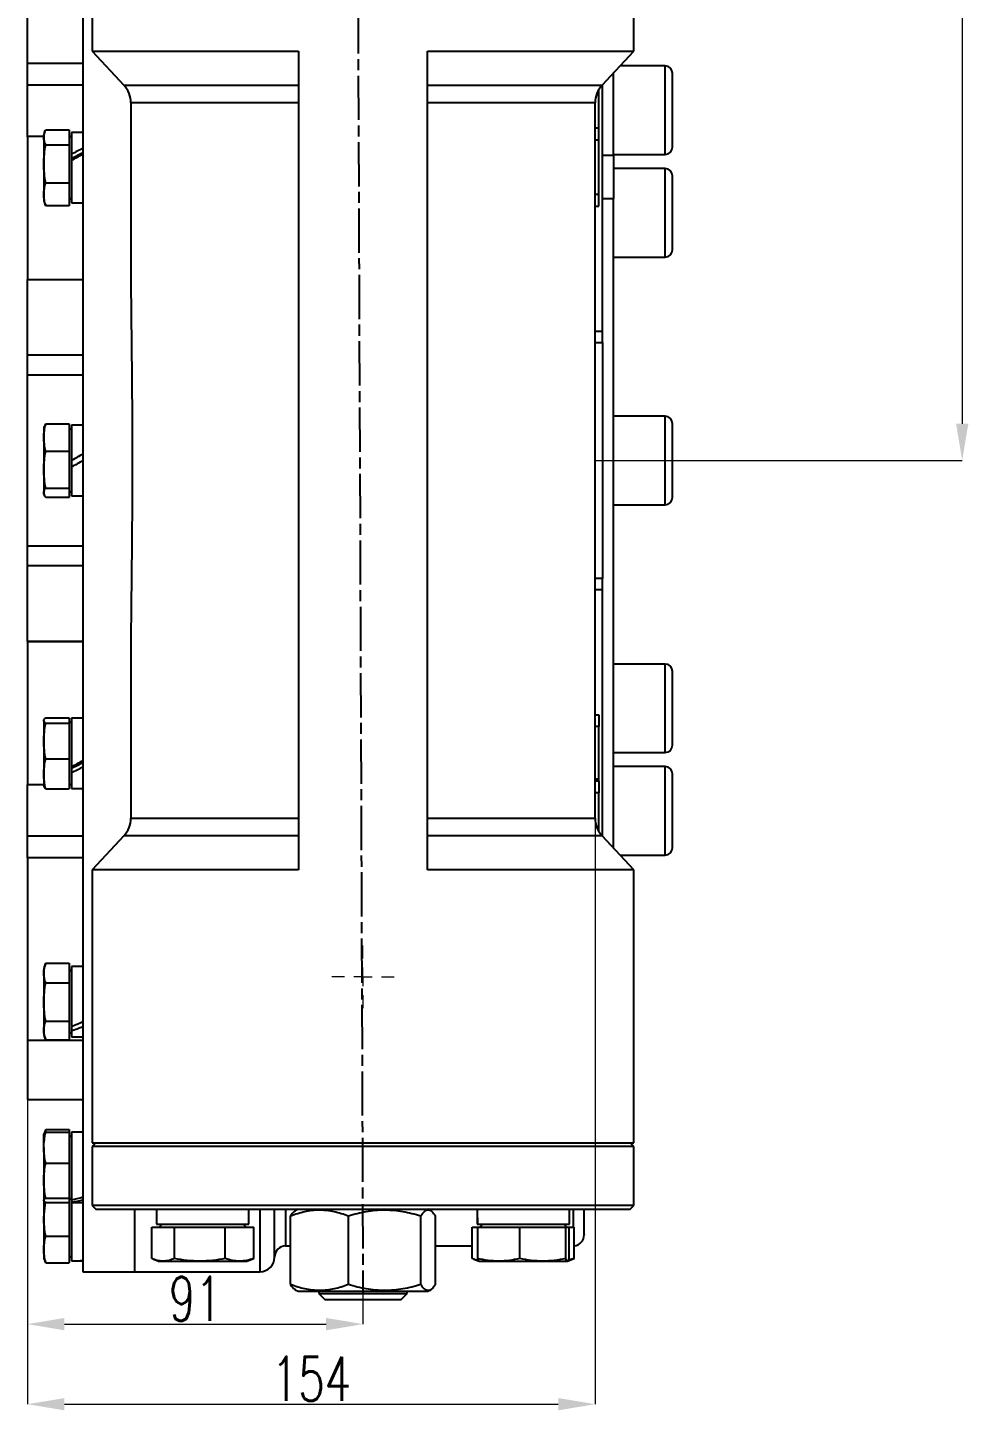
# Model space of a CAD drawing. Header units: millimetres. Extents: x 2016 to 4452, y 736 to 2459.
# Drawn here: x 2674 to 2929.3, y 1407.4 to 1782.4 of the extents above; entities that cross this region are included whole.
import ezdxf

# ---------------------------------------------------------------- set-up
doc = ezdxf.new("R2010")
doc.units = ezdxf.units.MM
doc.linetypes.add('AM_ISO08W050', pattern=[18, 12, -1.5, 3, -1.5])
for name, color, linetype, lineweight in [('10', 7, 'Continuous', 0), ('AM_5', 3, 'Continuous', 25), ('AM_7', 4, 'AM_ISO08W050', 25)]:
    doc.layers.add(name, color=color, linetype=linetype, lineweight=lineweight)
doc.styles.add('SLDTEXTSTYLE1', font='txt.shx', dxfattribs={"width": 0.7, "bigfont": 'gbcbig.shx'})
doc.dimstyles.new('SLDDIMSTYLE12$0', dxfattribs={"dimtxt": 12, "dimasz": 10, "dimexe": 0, "dimexo": 0.0625, "dimgap": 0.875, "dimtad": 1, "dimdec": 1, "dimlfac": 1.8, "dimrnd": 1e-09, "dimzin": 12, "dimdsep": 46, "dimtxsty": 'SLDTEXTSTYLE1', "dimcen": 0.09, "dimdle": 8.16, "dimclrd": 3, "dimclre": 3, "dimadec": 0, "dimazin": 3, "dimtfac": 1, "dimtdec": 1, "dimtofl": 0, "dimtmove": 0, "dimatfit": 3, "dimfxl": 0, "dimfrac": 2, "dimtolj": 1, "dimlwd": 5, "dimlwe": 5, "dimarcsym": 0})

# ---------------------------------------------------------------- blocks, each defined once
blk = doc.blocks.new('SW_CENTERMARKSYMBOL_18')
at = {"layer": '10', "color": 0}
for p, q in [((0, 1), (0, 1.7)), ((-1, 0), (-1.7, 0)), ((0, 0), (-0.5, 0)), ((0, 0), (0, 0.5)), ((0, 0), (0, -0.5)), ((0, 0), (0.5, 0)), ((1, 0), (1.7, 0)), ((0, -1), (0, -1.7))]:
    blk.add_line(p, q, dxfattribs=at)
blk = doc.blocks.new('*D79')
at = {"layer": 'AM_5', "color": 3, "lineweight": 5, "transparency": 16777216}
blk.add_line((2842.59, 2057.99), (2927.62, 2057.99), dxfattribs=at)
at = {"layer": 'AM_5', "color": 3, "linetype": 'Continuous', "lineweight": 5, "transparency": 16777216}
for p, q in [((2927.62, 2047.99), (2927.62, 1674.99)), ((2828.09, 1664.99), (2927.62, 1664.99))]:
    blk.add_line(p, q, dxfattribs=at)
at = {"layer": 'AM_5', "color": 3, "transparency": 16777216}
for points in [[(2925.96, 2047.99), (2929.29, 2047.99), (2927.62, 2057.99)], [(2925.96, 1674.99), (2929.29, 1674.99), (2927.62, 1664.99)]]:
    blk.add_solid(points, dxfattribs=at)
at = {"layer": 'Defpoints', "color": 0, "transparency": 16777216}
for p in [(2842.52, 2057.99), (2828.02, 1664.99), (2927.62, 1664.99)]:
    blk.add_point(p, dxfattribs=at)
at = {"layer": 'AM_5', "color": 0, "transparency": 16777216, "insert": (2920.75, 1861.49), "char_height": 12, "attachment_point": 5, "rotation": 90, "style": 'SLDTEXTSTYLE1'}
blk.add_mtext('\\A1;393', dxfattribs=at)
blk = doc.blocks.new('*D80')
at = {"layer": 'AM_5', "color": 3, "lineweight": 5, "transparency": 16777216}
blk.add_line((2674.02, 1491.65), (2674.02, 1430.79), dxfattribs=at)
at = {"layer": 'AM_5', "color": 3, "linetype": 'Continuous', "lineweight": 5, "transparency": 16777216}
for p, q in [((2765.02, 1439.63), (2765.02, 1430.79)), ((2684.02, 1430.79), (2755.02, 1430.79))]:
    blk.add_line(p, q, dxfattribs=at)
at = {"layer": 'AM_5', "color": 3, "transparency": 16777216}
for points in [[(2684.02, 1432.46), (2684.02, 1429.12), (2674.02, 1430.79)], [(2755.02, 1432.46), (2755.02, 1429.12), (2765.02, 1430.79)]]:
    blk.add_solid(points, dxfattribs=at)
at = {"layer": 'Defpoints', "color": 0, "transparency": 16777216}
for p in [(2674.02, 1491.72), (2765.02, 1439.69), (2765.02, 1430.79)]:
    blk.add_point(p, dxfattribs=at)
at = {"layer": 'AM_5', "color": 0, "transparency": 16777216, "insert": (2719.52, 1437.66), "char_height": 12, "attachment_point": 5, "style": 'SLDTEXTSTYLE1'}
blk.add_mtext('\\A1;91', dxfattribs=at)
blk = doc.blocks.new('*D81')
at = {"layer": 'AM_5', "color": 3, "linetype": 'Continuous', "lineweight": 5, "transparency": 16777216}
for p, q in [((2828.02, 1567.94), (2828.02, 1409.08)), ((2684.02, 1409.08), (2818.02, 1409.08))]:
    blk.add_line(p, q, dxfattribs=at)
at = {"layer": 'AM_5', "color": 3, "lineweight": 5, "transparency": 16777216}
blk.add_line((2674.02, 1491.65), (2674.02, 1409.08), dxfattribs=at)
at = {"layer": 'AM_5', "color": 3, "transparency": 16777216}
for points in [[(2684.02, 1410.74), (2684.02, 1407.41), (2674.02, 1409.08)], [(2818.02, 1410.74), (2818.02, 1407.41), (2828.02, 1409.08)]]:
    blk.add_solid(points, dxfattribs=at)
at = {"layer": 'Defpoints', "color": 0, "transparency": 16777216}
for p in [(2828.02, 1568.01), (2674.02, 1491.72), (2828.02, 1409.08)]:
    blk.add_point(p, dxfattribs=at)
at = {"layer": 'AM_5', "color": 0, "transparency": 16777216, "insert": (2751.02, 1415.95), "char_height": 12, "attachment_point": 5, "style": 'SLDTEXTSTYLE1'}
blk.add_mtext('\\A1;154', dxfattribs=at)

msp = doc.modelspace()

# ---------------------------------------------------------------- linework, layer by layer
at = {"color": 7, "linetype": 'Continuous', "lineweight": 25}
for p, q in [((2689.024, 1850.067), (2689.024, 1444.989)), ((2691.524, 1849.989), (2691.524, 1775.989)), ((2838.524, 1775.989), (2838.524, 1849.989)), ((2674.024, 1772.696), (2674.024, 1822.226)), ((2691.524, 1775.989), (2700.144, 1766.746)), ((2691.524, 1775.989), (2747.524, 1775.989)), ((2747.524, 1775.989), (2747.524, 1553.989)), ((2782.524, 1775.989), (2838.524, 1775.989)), ((2782.524, 1553.989), (2782.524, 1775.989)), ((2829.905, 1766.746), (2838.524, 1775.989)), ((2689.024, 1772.696), (2674.024, 1772.696)), ((2674.024, 1766.785), (2674.024, 1772.696)), ((2833.024, 1747.721), (2833.024, 1770.091)), ((2847.024, 1771.989), (2834.794, 1771.989)), ((2847.024, 1747.989), (2847.024, 1771.989)), ((2689.024, 1766.785), (2674.024, 1766.785)), ((2674.024, 1752.798), (2674.024, 1766.785)), ((2700.144, 1766.746), (2747.524, 1766.746)), ((2782.524, 1766.746), (2829.905, 1766.746)), ((2830.024, 1747.721), (2830.024, 1766.874)), ((2829.024, 1755.145), (2829.024, 1765.577)), ((2702.024, 1761.972), (2702.024, 1720.044)), ((2747.524, 1761.972), (2702.024, 1761.972)), ((2828.024, 1761.972), (2782.524, 1761.972)), ((2828.024, 1568.006), (2828.024, 1761.972)), ((2829.024, 1755.145), (2828.024, 1755.145)), ((2829.024, 1751.963), (2829.024, 1755.145)), ((2678.424, 1752.835), (2674.024, 1752.835)), ((2674.024, 1752.835), (2674.024, 1714.082)), ((2678.727, 1754.228), (2678.424, 1753.396)), ((2678.424, 1753.396), (2678.424, 1752.66)), ((2678.424, 1752.66), (2678.424, 1745.44)), ((2678.931, 1754.718), (2685.324, 1754.718)), ((2685.324, 1754.718), (2685.324, 1750.601)), ((2685.924, 1752.631), (2685.324, 1753.231)), ((2685.924, 1752.835), (2685.721, 1752.835)), ((2689.024, 1753.946), (2685.924, 1753.946)), ((2685.924, 1753.946), (2685.924, 1748.054)), ((2828.024, 1751.963), (2829.024, 1751.963)), ((2829.024, 1737.114), (2829.024, 1751.963)), ((2678.931, 1750.601), (2685.324, 1750.601)), ((2685.324, 1750.601), (2685.324, 1740.279)), ((2685.924, 1748.054), (2685.924, 1747.55)), ((2685.924, 1747.55), (2685.924, 1746.336)), ((2833.024, 1747.721), (2830.024, 1747.721)), ((2830.024, 1735.957), (2830.024, 1747.721)), ((2833.024, 1747.989), (2847.024, 1747.989)), ((2833.024, 1747.721), (2833.024, 1735.957)), ((2678.424, 1745.44), (2678.424, 1737.176)), ((2685.924, 1746.336), (2685.924, 1734.846)), ((2847.024, 1744.164), (2833.024, 1744.164)), ((2847.024, 1720.164), (2847.024, 1744.164)), ((2678.931, 1740.279), (2685.324, 1740.279)), ((2685.324, 1740.279), (2685.324, 1734.074)), ((2678.424, 1737.176), (2678.424, 1735.396)), ((2685.324, 1735.561), (2685.924, 1736.161)), ((2829.024, 1737.114), (2828.024, 1737.114)), ((2829.024, 1733.932), (2829.024, 1737.114)), ((2678.424, 1735.396), (2678.727, 1734.564)), ((2678.803, 1734.592), (2678.931, 1734.074)), ((2685.324, 1734.074), (2678.931, 1734.074)), ((2685.924, 1734.846), (2689.024, 1734.846)), ((2828.024, 1733.932), (2829.024, 1733.932)), ((2830.024, 1699.989), (2830.024, 1735.957)), ((2833.024, 1735.957), (2830.024, 1735.957)), ((2833.024, 1559.887), (2833.024, 1735.957)), ((2833.024, 1720.164), (2847.024, 1720.164)), ((2674.024, 1714.082), (2689.024, 1714.082)), ((2674.024, 1693.566), (2674.024, 1714.082)), ((2830.024, 1699.989), (2828.024, 1699.989)), ((2830.024, 1696.989), (2830.024, 1699.989)), ((2828.024, 1696.989), (2830.024, 1696.989)), ((2830.024, 1696.989), (2830.024, 1632.989)), ((2689.024, 1693.566), (2674.024, 1693.566)), ((2674.024, 1688.154), (2674.024, 1693.566)), ((2689.024, 1688.154), (2674.024, 1688.154)), ((2674.024, 1641.825), (2674.024, 1688.154)), ((2847.024, 1676.989), (2833.024, 1676.989)), ((2847.024, 1652.989), (2847.024, 1676.989)), ((2678.541, 1674.309), (2678.424, 1673.989)), ((2678.424, 1673.989), (2678.424, 1671.259)), ((2678.931, 1674.987), (2678.646, 1674.271)), ((2678.931, 1674.987), (2685.324, 1674.987)), ((2685.324, 1674.987), (2685.324, 1667.531)), ((2685.924, 1673.224), (2685.324, 1673.824)), ((2689.024, 1674.539), (2685.924, 1674.539)), ((2685.924, 1674.539), (2685.924, 1664.993)), ((2678.424, 1671.259), (2678.424, 1662.533)), ((2678.931, 1667.531), (2685.324, 1667.531)), ((2685.324, 1667.531), (2685.324, 1657.534)), ((2685.924, 1664.989), (2685.924, 1663.203)), ((2678.424, 1662.533), (2678.424, 1656.263)), ((2685.924, 1663.203), (2685.924, 1655.439)), ((2678.931, 1657.534), (2685.324, 1657.534)), ((2685.324, 1657.534), (2685.324, 1654.992)), ((2678.424, 1656.263), (2678.424, 1655.989)), ((2678.424, 1655.989), (2678.541, 1655.669)), ((2685.324, 1654.992), (2678.931, 1654.992)), ((2685.324, 1656.154), (2685.924, 1656.754)), ((2685.924, 1655.439), (2689.024, 1655.439)), ((2833.024, 1652.989), (2847.024, 1652.989)), ((2674.024, 1641.825), (2689.024, 1641.825)), ((2674.024, 1636.412), (2674.024, 1641.825)), ((2689.024, 1636.412), (2674.024, 1636.412)), ((2674.024, 1615.954), (2674.024, 1636.412)), ((2830.024, 1632.989), (2828.024, 1632.989)), ((2830.024, 1629.989), (2830.024, 1632.989)), ((2828.024, 1629.989), (2830.024, 1629.989)), ((2830.024, 1563.104), (2830.024, 1629.989)), ((2674.024, 1615.936), (2674.024, 1615.954)), ((2674.024, 1615.954), (2689.024, 1615.954)), ((2689.024, 1615.936), (2674.024, 1615.936)), ((2674.024, 1615.936), (2674.024, 1577.18)), ((2702.024, 1609.935), (2702.024, 1568.006)), ((2847.024, 1609.814), (2833.024, 1609.814)), ((2847.024, 1585.814), (2847.024, 1609.814)), ((2678.424, 1594.487), (2678.424, 1588.904)), ((2678.931, 1595.241), (2685.324, 1595.241)), ((2678.931, 1593.733), (2685.324, 1593.733)), ((2685.324, 1595.241), (2685.324, 1593.733)), ((2685.924, 1593.817), (2685.324, 1594.417)), ((2685.324, 1593.733), (2685.324, 1584.075)), ((2689.024, 1595.132), (2685.924, 1595.132)), ((2685.924, 1595.132), (2685.924, 1581.931)), ((2828.024, 1596.05), (2829.024, 1596.05)), ((2829.024, 1596.05), (2829.024, 1592.868)), ((2829.024, 1592.868), (2828.024, 1592.868)), ((2829.024, 1578.612), (2829.024, 1592.868)), ((2678.424, 1588.904), (2678.424, 1579.999)), ((2678.931, 1584.075), (2685.324, 1584.075)), ((2685.324, 1584.075), (2685.324, 1575.924)), ((2833.024, 1585.814), (2847.024, 1585.814)), ((2678.424, 1579.999), (2678.424, 1576.583)), ((2685.924, 1581.931), (2685.924, 1580.855)), ((2685.924, 1580.855), (2685.924, 1580.342)), ((2685.924, 1580.342), (2685.924, 1576.032)), ((2847.024, 1581.989), (2833.024, 1581.989)), ((2847.024, 1557.989), (2847.024, 1581.989)), ((2674.024, 1577.18), (2678.424, 1577.18)), ((2674.024, 1563.194), (2674.024, 1577.18)), ((2678.931, 1575.924), (2685.324, 1575.924)), ((2685.324, 1576.747), (2685.924, 1577.347)), ((2685.757, 1577.18), (2685.924, 1577.18)), ((2685.924, 1576.032), (2689.024, 1576.032)), ((2829.024, 1578.612), (2828.024, 1578.612)), ((2829.024, 1578.019), (2828.024, 1578.019)), ((2829.024, 1578.015), (2829.024, 1578.612)), ((2829.024, 1578.019), (2829.024, 1574.837)), ((2829.024, 1574.837), (2828.024, 1574.837)), ((2829.024, 1564.401), (2829.024, 1574.837)), ((2702.024, 1568.006), (2747.524, 1568.006)), ((2782.524, 1568.006), (2828.024, 1568.006)), ((2674.024, 1563.194), (2689.024, 1563.194)), ((2674.024, 1557.283), (2674.024, 1563.194)), ((2700.144, 1563.232), (2691.524, 1553.989)), ((2747.524, 1563.232), (2700.144, 1563.232)), ((2829.905, 1563.232), (2782.524, 1563.232)), ((2838.524, 1553.989), (2829.905, 1563.232)), ((2689.024, 1557.283), (2674.024, 1557.283)), ((2674.024, 1557.283), (2674.024, 1507.752)), ((2834.794, 1557.989), (2847.024, 1557.989)), ((2691.524, 1553.989), (2691.524, 1479.989)), ((2747.524, 1553.989), (2691.524, 1553.989)), ((2838.524, 1553.989), (2782.524, 1553.989)), ((2838.524, 1479.989), (2838.524, 1553.989)), ((2678.931, 1528.656), (2678.424, 1527.265)), ((2678.424, 1527.265), (2678.424, 1525.992)), ((2678.931, 1528.656), (2685.324, 1528.656)), ((2685.324, 1528.656), (2685.324, 1523.328)), ((2685.924, 1526.5), (2685.324, 1527.1)), ((2689.024, 1527.815), (2685.924, 1527.815)), ((2685.924, 1527.815), (2685.924, 1511.514)), ((2678.424, 1525.992), (2678.424, 1518.133)), ((2678.931, 1523.328), (2685.324, 1523.328)), ((2685.324, 1523.328), (2685.324, 1512.937)), ((2678.424, 1518.133), (2678.424, 1510.405)), ((2678.931, 1512.937), (2685.324, 1512.937)), ((2685.324, 1512.937), (2685.324, 1507.873)), ((2685.924, 1511.317), (2685.924, 1510.368)), ((2689.024, 1507.752), (2674.024, 1507.752)), ((2674.024, 1507.752), (2674.024, 1491.715)), ((2678.424, 1510.405), (2678.424, 1509.265)), ((2678.424, 1509.265), (2678.931, 1507.873)), ((2678.931, 1507.873), (2685.324, 1507.873)), ((2685.324, 1509.43), (2685.924, 1510.03)), ((2685.924, 1510.368), (2685.924, 1508.715)), ((2685.924, 1508.715), (2689.024, 1508.715)), ((2674.024, 1491.715), (2689.024, 1491.715)), ((2678.685, 1483.001), (2678.424, 1482.284)), ((2678.424, 1478.658), (2678.424, 1482.283)), ((2678.931, 1483.567), (2678.773, 1482.969)), ((2678.824, 1482.885), (2678.931, 1483.567)), ((2678.931, 1483.567), (2685.324, 1483.567)), ((2678.931, 1482.826), (2685.324, 1482.826)), ((2685.324, 1483.567), (2685.324, 1482.826)), ((2685.324, 1482.826), (2685.324, 1474.489)), ((2685.924, 1481.519), (2685.324, 1482.119)), ((2689.024, 1482.834), (2685.924, 1482.834)), ((2685.924, 1482.834), (2685.924, 1464.463)), ((2678.424, 1478.658), (2678.424, 1469.718)), ((2692.524, 1479.989), (2691.524, 1478.989)), ((2691.524, 1479.989), (2838.524, 1479.989)), ((2691.524, 1478.989), (2691.524, 1462.989)), ((2765.024, 1478.989), (2691.524, 1478.989)), ((2838.524, 1478.989), (2765.024, 1478.989)), ((2838.524, 1478.989), (2837.524, 1479.989)), ((2838.524, 1462.989), (2838.524, 1478.989)), ((2678.931, 1474.489), (2685.324, 1474.489)), ((2685.324, 1474.489), (2685.324, 1464.948)), ((2678.424, 1469.718), (2678.424, 1464.345)), ((2678.424, 1464.284), (2678.424, 1459.691)), ((2678.424, 1459.691), (2678.845, 1463.879)), ((2678.931, 1464.948), (2685.324, 1464.948)), ((2678.931, 1463.742), (2685.324, 1463.742)), ((2685.324, 1464.449), (2685.924, 1465.049)), ((2685.324, 1464.948), (2685.324, 1463.742)), ((2685.324, 1463.742), (2685.324, 1454.653)), ((2685.924, 1464.463), (2685.924, 1463.933)), ((2685.924, 1463.933), (2685.924, 1463.734)), ((2685.924, 1463.734), (2689.024, 1463.734)), ((2685.924, 1463.734), (2685.924, 1447.939)), ((2691.524, 1462.989), (2692.524, 1461.989)), ((2713.052, 1462.989), (2691.524, 1462.989)), ((2838.524, 1462.989), (2713.052, 1462.989)), ((2837.524, 1461.989), (2838.524, 1462.989)), ((2678.424, 1459.691), (2678.424, 1451.033)), ((2692.524, 1461.989), (2709.335, 1461.989)), ((2703.024, 1461.989), (2703.024, 1444.989)), ((2708.987, 1461.989), (2708.987, 1457.889)), ((2709.335, 1461.989), (2718.603, 1461.989)), ((2718.603, 1461.989), (2811.446, 1461.989)), ((2734.087, 1457.889), (2734.087, 1461.989)), ((2737.024, 1461.989), (2737.024, 1444.989)), ((2741.024, 1448.989), (2741.024, 1461.989)), ((2744.024, 1461.989), (2744.024, 1451.989)), ((2745.374, 1441.513), (2745.374, 1460.165)), ((2747.399, 1461.989), (2746.65, 1461.557)), ((2761.063, 1441.513), (2761.063, 1460.165)), ((2780.714, 1441.513), (2780.714, 1460.165)), ((2783.398, 1461.557), (2782.649, 1461.989)), ((2784.675, 1441.513), (2784.675, 1460.165)), ((2795.961, 1461.989), (2795.961, 1457.889)), ((2811.446, 1461.989), (2820.713, 1461.989)), ((2820.713, 1461.989), (2837.524, 1461.989)), ((2821.061, 1457.889), (2821.061, 1461.989)), ((2822.024, 1461.989), (2822.024, 1457.089)), ((2707.71, 1448.565), (2707.71, 1457.089)), ((2707.71, 1457.089), (2713.84, 1457.089)), ((2708.987, 1457.889), (2734.087, 1457.889)), ((2710.537, 1457.889), (2709.737, 1457.089)), ((2713.84, 1448.565), (2713.84, 1457.089)), ((2713.84, 1457.089), (2727.666, 1457.089)), ((2727.666, 1448.565), (2727.666, 1457.089)), ((2727.666, 1457.089), (2735.364, 1457.089)), ((2733.337, 1457.089), (2732.537, 1457.889)), ((2735.364, 1448.565), (2735.364, 1457.089)), ((2794.685, 1448.565), (2794.685, 1457.089)), ((2794.685, 1457.089), (2796.084, 1457.089)), ((2795.961, 1457.889), (2796.187, 1457.889)), ((2796.084, 1457.089), (2796.084, 1448.565)), ((2796.084, 1457.089), (2807.606, 1457.089)), ((2796.187, 1457.889), (2821.061, 1457.889)), ((2797.511, 1457.889), (2796.711, 1457.089)), ((2807.606, 1448.565), (2807.606, 1457.089)), ((2807.606, 1457.089), (2820.033, 1457.089)), ((2820.311, 1457.089), (2819.511, 1457.889)), ((2820.033, 1448.565), (2820.033, 1457.089)), ((2820.033, 1457.089), (2820.938, 1457.089)), ((2820.938, 1448.565), (2820.938, 1457.089)), ((2820.938, 1457.089), (2822.338, 1457.089)), ((2822.338, 1448.565), (2822.338, 1457.089)), ((2678.931, 1454.653), (2685.324, 1454.653)), ((2685.324, 1454.653), (2685.324, 1447.413)), ((2744.024, 1451.989), (2745.374, 1451.989)), ((2784.675, 1451.989), (2794.685, 1451.989)), ((2678.424, 1451.033), (2678.424, 1448.489)), ((2678.424, 1448.489), (2678.568, 1448.095)), ((2678.673, 1448.134), (2678.931, 1447.413)), ((2678.931, 1447.413), (2685.324, 1447.413)), ((2685.324, 1448.654), (2685.924, 1449.254)), ((2708.148, 1448.395), (2709.537, 1447.889)), ((2709.537, 1447.889), (2710.775, 1447.889)), ((2710.775, 1447.889), (2720.753, 1447.889)), ((2720.753, 1447.889), (2731.515, 1447.889)), ((2731.515, 1447.889), (2733.537, 1447.889)), ((2733.537, 1447.889), (2734.927, 1448.395)), ((2734.918, 1448.42), (2735.364, 1448.565)), ((2795.122, 1448.395), (2796.511, 1447.889)), ((2796.537, 1447.889), (2801.845, 1447.889)), ((2801.845, 1447.889), (2813.819, 1447.889)), ((2813.819, 1447.889), (2820.486, 1447.889)), ((2820.511, 1447.889), (2821.901, 1448.395)), ((2822.338, 1448.565), (2820.752, 1448.154)), ((2821.892, 1448.42), (2822.338, 1448.565)), ((2689.024, 1444.989), (2703.024, 1444.989)), ((2703.024, 1444.989), (2737.024, 1444.989)), ((2746.646, 1440.124), (2747.399, 1439.689)), ((2782.649, 1439.689), (2783.402, 1440.124)), ((2747.399, 1439.689), (2782.649, 1439.689)), ((2753.024, 1439.689), (2753.024, 1439.113)), ((2753.024, 1439.113), (2754.648, 1437.489)), ((2753.024, 1439.113), (2777.024, 1439.113)), ((2754.648, 1437.489), (2775.4, 1437.489)), ((2775.4, 1437.489), (2777.024, 1439.113)), ((2777.024, 1439.113), (2777.024, 1439.689))]:
    msp.add_line(p, q, dxfattribs=at)
for centre, radius, start, end in [((2847.024, 1769.989), 2, 0, 90), ((2695.024, 1761.972), 7, 0, 43), ((2835.024, 1761.972), 7, 137, 180), ((2847.024, 1749.989), 2, 270, 0), ((2847.024, 1742.164), 2, 0, 90), ((2847.024, 1722.164), 2, 270, 0), ((2847.024, 1674.989), 2, 0, 90), ((2847.024, 1654.989), 2, 270, 0), ((2847.024, 1607.814), 2, 0, 90), ((2847.024, 1587.814), 2, 270, 0), ((2847.024, 1579.989), 2, 0, 90), ((2695.024, 1568.006), 7, 317, 0), ((2835.024, 1568.006), 7, 180, 223), ((2847.024, 1559.989), 2, 270, 0), ((2822.024, 1454.989), 3, 276.00515, 0), ((2744.024, 1448.989), 3, 90, 180), ((2737.024, 1448.989), 4, 270, 0)]:
    msp.add_arc(centre, radius, start, end, dxfattribs=at)
for centre, major_axis, ratio, start_param, end_param in [((2685.924, 1744.396), (16.468, 9.127), 0.170698, 1.2879429, 1.4764699), ((2685.924, 1744.396), (11.122, 6.164), 0.170698, 1.1952933, 1.4764699), ((2689.024, 1744.396), (16.468, 9.127), 0.170698, 1.4764699, 1.6649968), ((2685.924, 1664.989), (16.541, 9.55), 0.0001714, 1.3821705, 1.5706974), ((2685.924, 1664.989), (11.172, 6.45), 0.0001714, 1.2895209, 1.5706974), ((2689.024, 1664.989), (16.541, 9.55), 0.0001714, 1.5706974, 1.7592243), ((2685.924, 1585.582), (16.468, 9.129), 0.1703527, 4.618236, 4.8067629), ((2689.024, 1585.582), (11.122, 6.165), 0.1703527, 4.3370594, 4.618236), ((2689.024, 1585.582), (16.468, 9.129), 0.1703527, 4.429709, 4.618236), ((2685.924, 1518.265), (16.328, 7.749), 0.3418275, 4.5515533, 4.7400802), ((2689.024, 1518.265), (16.328, 7.749), 0.3418275, 4.3630264, 4.5515533), ((2685.924, 1473.284), (16.356, 4.932), 0.4999708, 4.5627436, 4.7512706), ((2689.024, 1473.284), (16.356, 4.932), 0.4999708, 4.3742167, 4.5627436), ((2808.511, 1461.989), (0, 21.737), 0.5773503, 1.5707963, 1.7605494), ((2808.511, 1457.889), (0, 21.737), 0.5773503, 1.4763478, 1.5707963), ((2685.924, 1457.489), (16.541, 0.006), 0.5773502, 4.7121911, 4.900718), ((2689.024, 1457.489), (16.541, 0.006), 0.5773502, 4.6179516, 4.7121911)]:
    msp.add_ellipse(centre, major_axis=major_axis, ratio=ratio, start_param=start_param, end_param=end_param, dxfattribs=at)
for points in [[(2849.024, 1767.06), (2849.024, 1768.936), (2849.024, 1769.989), (2849.024, 1769.989)], [(2849.024, 1654.989), (2849.024, 1654.989), (2849.024, 1656.043), (2849.024, 1657.918)], [(2849.024, 1577.06), (2849.024, 1578.936), (2849.024, 1579.989), (2849.024, 1579.989)]]:
    msp.add_open_spline(points, degree=3, dxfattribs=at)
for points, knots in [([(2849.024, 1749.989), (2849.024, 1749.989), (2849.024, 1750.576), (2849.024, 1752.773), (2849.024, 1754.335), (2849.024, 1757.99), (2849.024, 1760), (2849.024, 1763.88), (2849.024, 1765.662), (2849.024, 1767.06)], [0, 0, 0, 0, 0.25, 0.25, 0.5, 0.5, 0.75, 0.75, 1, 1, 1, 1]), ([(2678.424, 1752.66), (2678.424, 1753.006), (2678.471, 1753.35), (2678.647, 1754.036), (2678.775, 1754.378), (2678.931, 1754.718)], [0, 0, 0, 0, 0.5, 0.5, 1, 1, 1, 1]), ([(2678.931, 1750.601), (2678.775, 1750.941), (2678.647, 1751.283), (2678.471, 1751.969), (2678.424, 1752.313), (2678.424, 1752.66)], [0, 0, 0, 0, 0.5, 0.5, 1, 1, 1, 1]), ([(2678.424, 1745.44), (2678.424, 1746.308), (2678.471, 1747.172), (2678.647, 1748.892), (2678.775, 1749.748), (2678.931, 1750.601)], [0, 0, 0, 0, 0.5, 0.5, 1, 1, 1, 1]), ([(2678.931, 1740.279), (2678.775, 1741.132), (2678.647, 1741.988), (2678.471, 1743.708), (2678.424, 1744.571), (2678.424, 1745.44)], [0, 0, 0, 0, 0.5, 0.5, 1, 1, 1, 1]), ([(2678.424, 1737.176), (2678.424, 1737.698), (2678.471, 1738.217), (2678.647, 1739.251), (2678.775, 1739.766), (2678.931, 1740.279)], [0, 0, 0, 0, 0.5, 0.5, 1, 1, 1, 1]), ([(2849.024, 1732.164), (2849.024, 1734.816), (2849.024, 1737.36), (2849.024, 1741.111), (2849.024, 1742.164), (2849.024, 1742.164)], [0, 0, 0, 0, 0.5, 0.5, 1, 1, 1, 1]), ([(2678.931, 1734.074), (2678.775, 1734.587), (2678.647, 1735.101), (2678.471, 1736.135), (2678.424, 1736.654), (2678.424, 1737.176)], [0, 0, 0, 0, 0.5, 0.5, 1, 1, 1, 1]), ([(2849.024, 1722.164), (2849.024, 1722.164), (2849.024, 1723.218), (2849.024, 1726.969), (2849.024, 1729.512), (2849.024, 1732.164)], [0, 0, 0, 0, 0.5, 0.5, 1, 1, 1, 1]), ([(2702.024, 1720.044), (2702.024, 1715.528), (2702.056, 1710.997), (2702.141, 1701.903), (2702.194, 1697.34), (2702.291, 1688.184), (2702.335, 1683.59), (2702.397, 1674.37), (2702.414, 1669.745), (2702.414, 1662.783), (2702.41, 1660.458), (2702.394, 1655.801), (2702.382, 1653.471), (2702.336, 1646.506), (2702.292, 1641.884), (2702.194, 1632.683), (2702.141, 1628.104), (2702.056, 1618.987), (2702.024, 1614.45), (2702.024, 1609.935)], [0, 0, 0, 0, 0.125, 0.125, 0.25, 0.25, 0.375, 0.375, 0.5, 0.5, 0.5625, 0.5625, 0.625, 0.625, 0.75, 0.75, 0.875, 0.875, 1, 1, 1, 1]), ([(2678.424, 1671.259), (2678.424, 1671.886), (2678.471, 1672.51), (2678.647, 1673.752), (2678.775, 1674.371), (2678.931, 1674.987)], [0, 0, 0, 0, 0.5, 0.5, 1, 1, 1, 1]), ([(2849.024, 1657.918), (2849.024, 1659.317), (2849.024, 1661.099), (2849.024, 1664.978), (2849.024, 1666.989), (2849.024, 1670.643), (2849.024, 1672.205), (2849.024, 1674.403), (2849.024, 1674.989), (2849.024, 1674.989)], [0, 0, 0, 0, 0.25, 0.25, 0.5, 0.5, 0.75, 0.75, 1, 1, 1, 1]), ([(2678.931, 1667.531), (2678.775, 1668.148), (2678.647, 1668.766), (2678.471, 1670.008), (2678.424, 1670.632), (2678.424, 1671.259)], [0, 0, 0, 0, 0.5, 0.5, 1, 1, 1, 1]), ([(2678.424, 1662.533), (2678.424, 1663.374), (2678.471, 1664.21), (2678.647, 1665.876), (2678.775, 1666.705), (2678.931, 1667.531)], [0, 0, 0, 0, 0.5, 0.5, 1, 1, 1, 1]), ([(2678.931, 1657.534), (2678.775, 1658.36), (2678.647, 1659.189), (2678.471, 1660.855), (2678.424, 1661.692), (2678.424, 1662.533)], [0, 0, 0, 0, 0.5, 0.5, 1, 1, 1, 1]), ([(2678.424, 1656.263), (2678.424, 1656.476), (2678.471, 1656.689), (2678.647, 1657.113), (2678.775, 1657.324), (2678.931, 1657.534)], [0, 0, 0, 0, 0.5, 0.5, 1, 1, 1, 1]), ([(2678.931, 1654.992), (2678.775, 1655.202), (2678.647, 1655.412), (2678.471, 1655.836), (2678.424, 1656.049), (2678.424, 1656.263)], [0, 0, 0, 0, 0.5, 0.5, 1, 1, 1, 1]), ([(2849.024, 1587.814), (2849.024, 1587.814), (2849.024, 1588.868), (2849.024, 1592.618), (2849.024, 1595.162), (2849.024, 1600.466), (2849.024, 1603.01), (2849.024, 1606.76), (2849.024, 1607.814), (2849.024, 1607.814)], [0, 0, 0, 0, 0.25, 0.25, 0.5, 0.5, 0.75, 0.75, 1, 1, 1, 1]), ([(2678.424, 1594.487), (2678.424, 1594.614), (2678.471, 1594.74), (2678.647, 1594.991), (2678.775, 1595.116), (2678.931, 1595.241)], [0, 0, 0, 0, 0.5, 0.5, 1, 1, 1, 1]), ([(2678.931, 1593.733), (2678.775, 1593.858), (2678.647, 1593.983), (2678.471, 1594.234), (2678.424, 1594.36), (2678.424, 1594.487)], [0, 0, 0, 0, 0.5, 0.5, 1, 1, 1, 1]), ([(2678.424, 1588.904), (2678.424, 1589.717), (2678.471, 1590.525), (2678.647, 1592.134), (2678.775, 1592.935), (2678.931, 1593.733)], [0, 0, 0, 0, 0.5, 0.5, 1, 1, 1, 1]), ([(2678.931, 1584.075), (2678.775, 1584.873), (2678.647, 1585.674), (2678.471, 1587.283), (2678.424, 1588.092), (2678.424, 1588.904)], [0, 0, 0, 0, 0.5, 0.5, 1, 1, 1, 1]), ([(2678.424, 1579.999), (2678.424, 1580.685), (2678.471, 1581.367), (2678.647, 1582.725), (2678.775, 1583.401), (2678.931, 1584.075)], [0, 0, 0, 0, 0.5, 0.5, 1, 1, 1, 1]), ([(2678.931, 1575.924), (2678.775, 1576.598), (2678.647, 1577.274), (2678.471, 1578.632), (2678.424, 1579.314), (2678.424, 1579.999)], [0, 0, 0, 0, 0.5, 0.5, 1, 1, 1, 1]), ([(2678.424, 1576.678), (2678.424, 1576.551), (2678.471, 1576.425), (2678.647, 1576.173), (2678.775, 1576.048), (2678.931, 1575.924)], [0, 0, 0, 0, 0.5, 0.5, 1, 1, 1, 1]), ([(2849.024, 1559.989), (2849.024, 1559.989), (2849.024, 1560.576), (2849.024, 1562.773), (2849.024, 1564.335), (2849.024, 1567.99), (2849.024, 1570), (2849.024, 1573.88), (2849.024, 1575.662), (2849.024, 1577.06)], [0, 0, 0, 0, 0.25, 0.25, 0.5, 0.5, 0.75, 0.75, 1, 1, 1, 1]), ([(2678.424, 1525.992), (2678.424, 1526.44), (2678.471, 1526.886), (2678.647, 1527.774), (2678.775, 1528.215), (2678.931, 1528.656)], [0, 0, 0, 0, 0.5, 0.5, 1, 1, 1, 1]), ([(2678.931, 1523.328), (2678.775, 1523.769), (2678.647, 1524.21), (2678.471, 1525.098), (2678.424, 1525.544), (2678.424, 1525.992)], [0, 0, 0, 0, 0.5, 0.5, 1, 1, 1, 1]), ([(2678.424, 1518.133), (2678.424, 1519.007), (2678.471, 1519.876), (2678.647, 1521.608), (2678.775, 1522.469), (2678.931, 1523.328)], [0, 0, 0, 0, 0.5, 0.5, 1, 1, 1, 1]), ([(2678.931, 1512.937), (2678.775, 1513.796), (2678.647, 1514.658), (2678.471, 1516.389), (2678.424, 1517.258), (2678.424, 1518.133)], [0, 0, 0, 0, 0.5, 0.5, 1, 1, 1, 1]), ([(2678.424, 1510.405), (2678.424, 1510.831), (2678.471, 1511.255), (2678.647, 1512.098), (2678.775, 1512.518), (2678.931, 1512.937)], [0, 0, 0, 0, 0.5, 0.5, 1, 1, 1, 1]), ([(2678.931, 1507.873), (2678.775, 1508.292), (2678.647, 1508.712), (2678.471, 1509.555), (2678.424, 1509.979), (2678.424, 1510.405)], [0, 0, 0, 0, 0.5, 0.5, 1, 1, 1, 1]), ([(2678.424, 1478.658), (2678.424, 1479.359), (2678.471, 1480.057), (2678.647, 1481.446), (2678.775, 1482.137), (2678.931, 1482.826)], [0, 0, 0, 0, 0.5, 0.5, 1, 1, 1, 1]), ([(2678.931, 1482.826), (2678.775, 1482.726), (2678.647, 1482.627), (2678.471, 1482.426), (2678.424, 1482.325), (2678.424, 1482.223)], [0, 0, 0, 0, 0.5, 0.5, 1, 1, 1, 1]), ([(2678.931, 1474.489), (2678.775, 1475.179), (2678.647, 1475.87), (2678.471, 1477.259), (2678.424, 1477.956), (2678.424, 1478.658)], [0, 0, 0, 0, 0.5, 0.5, 1, 1, 1, 1]), ([(2678.424, 1469.718), (2678.424, 1470.521), (2678.471, 1471.32), (2678.647, 1472.909), (2678.775, 1473.701), (2678.931, 1474.489)], [0, 0, 0, 0, 0.5, 0.5, 1, 1, 1, 1]), ([(2678.931, 1464.948), (2678.775, 1465.736), (2678.647, 1466.528), (2678.471, 1468.117), (2678.424, 1468.916), (2678.424, 1469.718)], [0, 0, 0, 0, 0.5, 0.5, 1, 1, 1, 1]), ([(2678.424, 1464.345), (2678.424, 1464.446), (2678.471, 1464.547), (2678.647, 1464.748), (2678.775, 1464.848), (2678.931, 1464.948)], [0, 0, 0, 0, 0.5, 0.5, 1, 1, 1, 1]), ([(2678.931, 1463.742), (2678.775, 1463.842), (2678.647, 1463.942), (2678.471, 1464.143), (2678.424, 1464.244), (2678.424, 1464.345)], [0, 0, 0, 0, 0.5, 0.5, 1, 1, 1, 1]), ([(2678.931, 1454.653), (2678.775, 1455.485), (2678.647, 1456.321), (2678.471, 1458), (2678.424, 1458.843), (2678.424, 1459.691)], [0, 0, 0, 0, 0.5, 0.5, 1, 1, 1, 1]), ([(2745.374, 1460.165), (2746.654, 1460.655), (2747.945, 1461.059), (2750.552, 1461.618), (2751.869, 1461.772), (2753.537, 1461.773), (2753.872, 1461.764), (2754.539, 1461.727), (2754.872, 1461.699), (2755.866, 1461.589), (2756.524, 1461.48), (2758.487, 1461.06), (2759.781, 1460.655), (2761.063, 1460.165)], [0, 0, 0, 0, 0.25, 0.25, 0.5, 0.5, 0.5625, 0.5625, 0.625, 0.625, 0.75, 0.75, 1, 1, 1, 1]), ([(2746.688, 1461.491), (2746.556, 1461.436), (2746.109, 1461.25), (2745.677, 1460.613), (2745.374, 1460.165)], [0, 0, 0, 0, 0.2968132, 1, 1, 1, 1]), ([(2761.063, 1460.165), (2762.667, 1460.655), (2764.283, 1461.059), (2767.549, 1461.618), (2769.199, 1461.772), (2771.287, 1461.773), (2771.707, 1461.764), (2772.543, 1461.727), (2772.959, 1461.699), (2774.204, 1461.589), (2775.029, 1461.48), (2777.488, 1461.06), (2779.107, 1460.655), (2780.714, 1460.165)], [0, 0, 0, 0, 0.25, 0.25, 0.5, 0.5, 0.5625, 0.5625, 0.625, 0.625, 0.75, 0.75, 1, 1, 1, 1]), ([(2780.714, 1460.165), (2781.037, 1460.655), (2781.363, 1461.059), (2782.021, 1461.618), (2782.354, 1461.772), (2782.775, 1461.773), (2782.859, 1461.764), (2783.028, 1461.727), (2783.112, 1461.699), (2783.363, 1461.589), (2783.529, 1461.48), (2784.025, 1461.06), (2784.351, 1460.655), (2784.675, 1460.165)], [0, 0, 0, 0, 0.25, 0.25, 0.5, 0.5, 0.5625, 0.5625, 0.625, 0.625, 0.75, 0.75, 1, 1, 1, 1]), ([(2825.024, 1455.101), (2825.024, 1455.067), (2825.024, 1454.867), (2825.024, 1455.816), (2825.024, 1458.014), (2825.024, 1460.203), (2825.024, 1461.757), (2825.024, 1461.989)], [0, 0, 0, 0, 0.06569755, 0.37846911, 0.69239066, 0.95400918, 1, 1, 1, 1]), ([(2678.424, 1451.033), (2678.424, 1451.642), (2678.471, 1452.248), (2678.647, 1453.454), (2678.775, 1454.054), (2678.931, 1454.653)], [0, 0, 0, 0, 0.5, 0.5, 1, 1, 1, 1]), ([(2678.931, 1447.413), (2678.775, 1448.011), (2678.647, 1448.611), (2678.471, 1449.818), (2678.424, 1450.424), (2678.424, 1451.033)], [0, 0, 0, 0, 0.5, 0.5, 1, 1, 1, 1]), ([(2710.775, 1447.889), (2710.259, 1447.889), (2709.746, 1447.952), (2708.725, 1448.186), (2708.217, 1448.356), (2707.71, 1448.565)], [0, 0, 0, 0, 0.5, 0.5, 1, 1, 1, 1]), ([(2713.84, 1448.565), (2713.333, 1448.356), (2712.825, 1448.186), (2711.803, 1447.952), (2711.291, 1447.889), (2710.775, 1447.889)], [0, 0, 0, 0, 0.5, 0.5, 1, 1, 1, 1]), ([(2720.753, 1447.889), (2719.59, 1447.889), (2718.433, 1447.952), (2716.129, 1448.186), (2714.982, 1448.356), (2713.84, 1448.565)], [0, 0, 0, 0, 0.5, 0.5, 1, 1, 1, 1]), ([(2727.666, 1448.565), (2726.523, 1448.356), (2725.377, 1448.186), (2723.073, 1447.952), (2721.916, 1447.889), (2720.753, 1447.889)], [0, 0, 0, 0, 0.5, 0.5, 1, 1, 1, 1]), ([(2731.515, 1447.889), (2730.868, 1447.889), (2730.223, 1447.952), (2728.941, 1448.186), (2728.303, 1448.356), (2727.666, 1448.565)], [0, 0, 0, 0, 0.5, 0.5, 1, 1, 1, 1]), ([(2735.364, 1448.565), (2734.728, 1448.356), (2734.089, 1448.186), (2732.807, 1447.952), (2732.163, 1447.889), (2731.515, 1447.889)], [0, 0, 0, 0, 0.5, 0.5, 1, 1, 1, 1]), ([(2796.329, 1448.055), (2796.291, 1448.059), (2795.739, 1448.119), (2795.193, 1448.35), (2794.685, 1448.565)], [0, 0, 0, 0, 0.06752139, 1, 1, 1, 1]), ([(2801.845, 1447.889), (2800.876, 1447.889), (2799.912, 1447.952), (2797.992, 1448.186), (2797.037, 1448.356), (2796.084, 1448.565)], [0, 0, 0, 0, 0.5, 0.5, 1, 1, 1, 1]), ([(2796.084, 1448.565), (2796.159, 1448.356), (2796.234, 1448.186), (2796.385, 1447.952), (2796.461, 1447.889), (2796.537, 1447.889)], [0, 0, 0, 0, 0.5, 0.5, 1, 1, 1, 1]), ([(2807.606, 1448.565), (2806.653, 1448.356), (2805.698, 1448.186), (2803.778, 1447.952), (2802.814, 1447.889), (2801.845, 1447.889)], [0, 0, 0, 0, 0.5, 0.5, 1, 1, 1, 1]), ([(2813.819, 1447.889), (2812.774, 1447.889), (2811.734, 1447.952), (2809.664, 1448.186), (2808.633, 1448.356), (2807.606, 1448.565)], [0, 0, 0, 0, 0.5, 0.5, 1, 1, 1, 1]), ([(2820.033, 1448.565), (2819.006, 1448.356), (2817.975, 1448.186), (2815.905, 1447.952), (2814.865, 1447.889), (2813.819, 1447.889)], [0, 0, 0, 0, 0.5, 0.5, 1, 1, 1, 1]), ([(2820.486, 1447.889), (2820.409, 1447.889), (2820.334, 1447.952), (2820.183, 1448.186), (2820.108, 1448.356), (2820.033, 1448.565)], [0, 0, 0, 0, 0.5, 0.5, 1, 1, 1, 1]), ([(2820.938, 1448.565), (2820.864, 1448.356), (2820.788, 1448.186), (2820.638, 1447.952), (2820.562, 1447.889), (2820.486, 1447.889)], [0, 0, 0, 0, 0.5, 0.5, 1, 1, 1, 1]), ([(2761.063, 1441.513), (2759.782, 1441.024), (2758.492, 1440.62), (2755.885, 1440.061), (2754.567, 1439.907), (2752.9, 1439.905), (2752.565, 1439.915), (2751.897, 1439.952), (2751.565, 1439.979), (2750.571, 1440.089), (2749.912, 1440.198), (2747.949, 1440.618), (2746.656, 1441.023), (2745.374, 1441.513)], [0, 0, 0, 0, 0.25, 0.25, 0.5, 0.5, 0.5625, 0.5625, 0.625, 0.625, 0.75, 0.75, 1, 1, 1, 1]), ([(2745.374, 1441.513), (2745.716, 1440.993), (2746.148, 1440.337), (2746.595, 1440.22), (2746.688, 1440.195)], [0, 0, 0, 0, 0.7932807, 1, 1, 1, 1]), ([(2780.714, 1441.513), (2779.109, 1441.024), (2777.493, 1440.62), (2774.228, 1440.061), (2772.578, 1439.907), (2770.49, 1439.905), (2770.07, 1439.915), (2769.234, 1439.952), (2768.818, 1439.979), (2767.572, 1440.089), (2766.748, 1440.198), (2764.289, 1440.618), (2762.669, 1441.023), (2761.063, 1441.513)], [0, 0, 0, 0, 0.25, 0.25, 0.5, 0.5, 0.5625, 0.5625, 0.625, 0.625, 0.75, 0.75, 1, 1, 1, 1]), ([(2784.675, 1441.513), (2784.351, 1441.024), (2784.026, 1440.62), (2783.367, 1440.061), (2783.035, 1439.907), (2782.614, 1439.905), (2782.529, 1439.915), (2782.361, 1439.952), (2782.277, 1439.979), (2782.026, 1440.089), (2781.86, 1440.198), (2781.364, 1440.618), (2781.038, 1441.023), (2780.714, 1441.513)], [0, 0, 0, 0, 0.25, 0.25, 0.5, 0.5, 0.5625, 0.5625, 0.625, 0.625, 0.75, 0.75, 1, 1, 1, 1])]:
    msp.add_open_spline(points, degree=3, knots=knots, dxfattribs=at)
at = {"layer": 'AM_7'}
msp.add_line((2762.633, 2057.343), (2765.024, 1439.113), dxfattribs=at)

# ---------------------------------------------------------------- block references
at = {"layer": '10', "xscale": 5, "yscale": 5, "zscale": 5}
msp.add_blockref('SW_CENTERMARKSYMBOL_18', (2765.024, 1524.989), dxfattribs=at)

# ---------------------------------------------------------------- dimensions: what is measured, and where the dimension line sits
at = {"layer": 'AM_5'}
dim = msp.add_linear_dim(base=(2927.623, 1664.989), p1=(2842.524, 2057.989), p2=(2828.024, 1664.989), angle=90, dimstyle='SLDDIMSTYLE12$0', override={"dimlfac": 1, "dimpost": ''}, dxfattribs=at)
dim.commit()
dim.dimension.update_dxf_attribs({"geometry": '*D79', "text_midpoint": (2920.748, 1861.489)})
for base, p2, picture, middle in [((2828.024, 1409.078), (2828.024, 1568.006), '*D81', (2751.024, 1415.953)), ((2765.024, 1430.789), (2765.024, 1439.689), '*D80', (2719.524, 1437.664))]:
    dim = msp.add_linear_dim(base=base, p1=(2674.024, 1491.715), p2=p2, dimstyle='SLDDIMSTYLE12$0', override={"dimlfac": 1}, dxfattribs=at)
    dim.commit()
    dim.dimension.update_dxf_attribs({"geometry": picture, "text_midpoint": middle})

doc.saveas('drawing.dxf')
